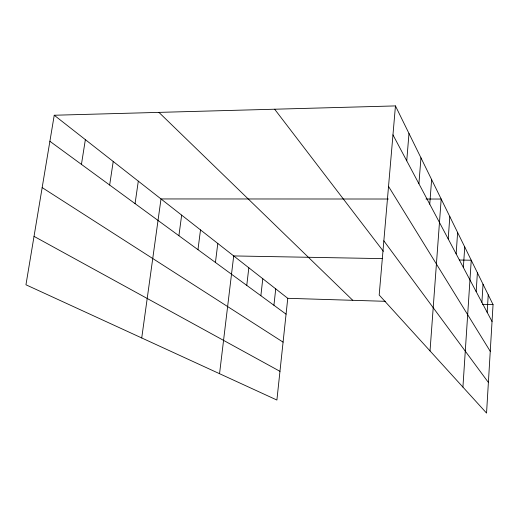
<?xml version="1.0" encoding="UTF-8"?>
<svg xmlns="http://www.w3.org/2000/svg" width="519" height="519" viewBox="0 0 519 519"><rect width="100%" height="100%" fill="white"/><g stroke="black" fill="none" stroke-linecap="round" stroke-linejoin="round"><path stroke-width="0.78" d="M487.166 312.328L488.236 294.824M395.452 105.915L493.05 304.627L486.55 413.085L379.188 295.019L395.452 105.915L54.236 115.244L25.95 284.782L276.899 400.039L287.76 298.308L54.236 115.244M481.898 302.402L483.033 284.23M476.176 291.633L477.389 272.735M462.922 387.109L471.246 260.227L459.244 260.013M463.357 267.48L464.739 246.986M456.143 253.888L457.622 232.499M448.215 238.954L449.811 216.592M430.024 350.922L441.189 199.037L425.976 199.03M429.751 204.168L431.626 179.561M418.911 183.745L420.961 157.847M406.74 160.812L408.985 133.467M273.928 305.276L275.732 288.875M260.869 295.713L262.783 278.729M246.765 285.398L248.822 267.778M219.55 373.699L233.706 255.932L382.652 258.624M215.437 262.465L217.798 243.463M197.966 249.678L200.509 229.911M178.906 235.723L181.656 215.126M141.726 337.96L161.007 198.946L388.342 199.017M135.057 203.63L138.307 181.15M109.658 185.043L113.22 161.487M81.438 164.387L85.363 139.643M287.76 298.308L385.669 301.325M482.521 304.303L493.05 304.627M34.027 236.366L279.968 371.332M42.162 187.593L283.082 342.138M49.889 141.291L286.066 314.157M158.924 112.383L352.764 300.306M274.648 109.217L383.379 251.326M383.846 240.842L488.385 382.451M388.53 186.405L490.254 351.318M392.961 134.862L492.038 321.508"/></g></svg>
